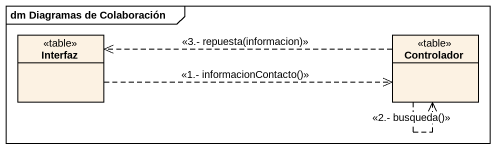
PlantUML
@startuml
mainframe dm Diagramas de Colaboración
hide circle
hide empty members
class Interfaz <<table>>
class Controlador <<table>>
Interfaz .right.> Controlador : <<1.- informacionContacto()>>
Controlador .left.> Interfaz : <<3.- repuesta(informacion)>>
Controlador ..> Controlador : <<2.- busqueda()>>
@enduml
